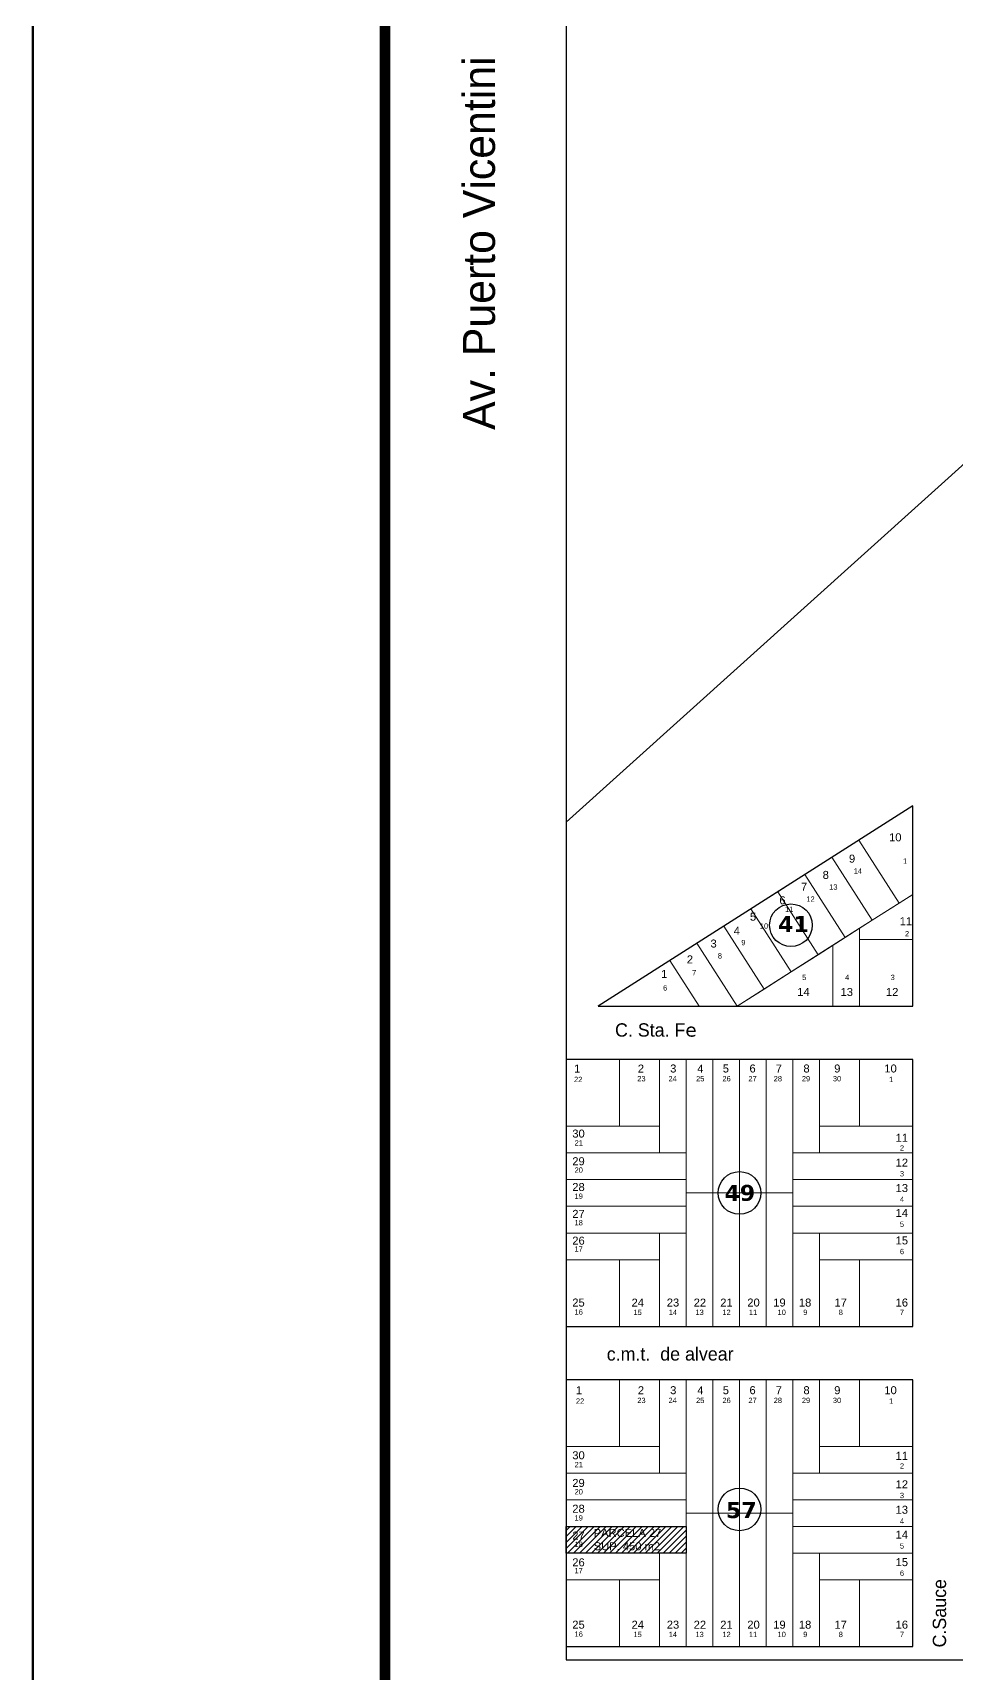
# Model space of a CAD drawing. Header units: millimetres. Extents: x 0 to 6558, y 60 to 10727.
# Drawn here: x 0 to 346, y 8425 to 9040 of the extents above; entities that cross this region are included whole.
import ezdxf

# ---------------------------------------------------------------- set-up
doc = ezdxf.new("R2010")
doc.units = ezdxf.units.MM
doc.linetypes.add('ACAD_ISO03W100', pattern=[30, 12, -18])
for name, color, linetype in [('0 LIMITES', 7, 'Continuous'), ('0 NOMBRE DE CALLES', 255, 'Continuous'), ('0 N° DE MANZANA', 255, 'Continuous'), ('0 SIG - CHACRAS', 253, 'Continuous'), ('0 SIG - MANZANAS', 253, 'Continuous'), ('TERRENO MUNICIPAL', 10, 'Continuous')]:
    doc.layers.add(name, color=color, linetype=linetype)
for name, color, linetype, lineweight in [('0 N° DE PARCELA', 255, 'Continuous', 25), ('0 SIG - PARCELAS', 252, 'Continuous', 18), ('RECUADRO', 7, 'Continuous', 18)]:
    doc.layers.add(name, color=color, linetype=linetype, lineweight=lineweight)
doc.styles.get("Standard").update_dxf_attribs({"font": 'arial.ttf'})
doc.styles.add('STYLE1', font='arial.ttf')

msp = doc.modelspace()

# ---------------------------------------------------------------- hatches: boundary and pattern name
at = {"layer": 'TERRENO MUNICIPAL'}
h = msp.add_hatch(dxfattribs=at)
h.set_pattern_fill('ANSI31', color=256, scale=0.5)
h.set_pattern_definition([(45, (-322.4474, 5693.1154), (-1.122532, 1.122532), [])])
h.paths.add_polyline_path([(199.979, 8480.105), (244.979, 8480.105), (244.979, 8470.105), (199.979, 8470.105)])

# ---------------------------------------------------------------- linework, layer by layer
at = {"layer": '0 LIMITES', "color": 3, "linetype": 'ACAD_ISO03W100'}
msp.add_lwpolyline([(132.405, 4726.868, 4, 4, 0), (131.877, 10456.029, 4, 4, 0)], format="xyseb", dxfattribs=at)
at = {"layer": '0 N° DE MANZANA'}
for centre in [(284.307, 8705.488), (264.979, 8605.105), (264.979, 8486.493)]:
    msp.add_circle(centre, 8, dxfattribs=at)
at = {"layer": '0 SIG - CHACRAS'}
msp.add_lwpolyline([(199.979, 8430.105), (1179.979, 8430.105), (1179.979, 9400.105), (199.979, 9400.105)], close=True, dxfattribs=at)
at = {"layer": '0 SIG - MANZANAS'}
for points in [[(329.979, 8750.275), (211.979, 8675.105), (211.979, 8675.105), (329.979, 8675.105)], [(329.979, 8655.105), (199.979, 8655.105), (199.979, 8555.105), (329.979, 8555.105)], [(329.979, 8535.105), (199.979, 8535.105), (199.979, 8435.105), (329.979, 8435.105)]]:
    msp.add_lwpolyline(points, close=True, dxfattribs=at)
at = {"layer": '0 SIG - PARCELAS'}
for points in [[(199.979, 9100.105), (199.979, 8744.105), (534.394, 9045.214), (657.126, 9088.073), (853.616, 9050.769), (939.482, 9102.023), (943.903, 9291.971), (980.259, 9400.105), (624.429, 9400.105), (442.521, 9143.305), (328.459, 9058.724)], [(329.979, 8750.275), (309.775, 8737.404), (324.819, 8713.789), (329.979, 8717.076)], [(309.775, 8737.404), (299.654, 8730.957), (314.698, 8707.341), (324.819, 8713.789)], [(309.775, 8737.404), (299.654, 8730.957), (314.698, 8707.341), (324.819, 8713.789)], [(299.654, 8730.957), (289.533, 8724.509), (304.577, 8700.894), (314.698, 8707.341)], [(289.533, 8724.509), (279.412, 8718.062), (294.456, 8694.447), (304.577, 8700.894)], [(279.412, 8718.062), (269.291, 8711.615), (284.335, 8687.999), (294.456, 8694.447)], [(309.979, 8704.335), (309.979, 8700.105), (329.979, 8700.105), (329.979, 8717.076)], [(269.291, 8711.615), (259.171, 8705.167), (274.214, 8681.552), (284.335, 8687.999)], [(259.171, 8705.167), (249.05, 8698.72), (264.093, 8675.105), (274.214, 8681.552)], [(309.979, 8704.335), (299.979, 8697.965), (299.979, 8675.105), (309.979, 8675.105)], [(249.05, 8698.72), (238.929, 8692.273), (249.865, 8675.105), (264.093, 8675.105)], [(299.979, 8697.965), (264.093, 8675.105), (299.979, 8675.105)], [(329.979, 8675.105), (309.979, 8675.105), (309.979, 8700.105), (329.979, 8700.105)], [(238.929, 8692.273), (211.979, 8675.105), (249.865, 8675.105)], [(199.979, 8655.105), (219.979, 8655.105), (219.979, 8630.105), (199.979, 8630.105)], [(219.979, 8630.105), (234.979, 8630.105), (234.979, 8655.105), (219.979, 8655.105)], [(234.979, 8655.105), (244.979, 8655.105), (244.979, 8620.105), (234.979, 8620.105)], [(244.979, 8655.105), (254.979, 8655.105), (254.979, 8605.105), (244.979, 8605.105)], [(254.979, 8655.105), (264.979, 8655.105), (264.979, 8605.105), (254.979, 8605.105)], [(264.979, 8655.105), (274.979, 8655.105), (274.979, 8605.105), (264.979, 8605.105)], [(274.979, 8655.105), (284.979, 8655.105), (284.979, 8605.105), (274.979, 8605.105)], [(294.979, 8655.105), (284.979, 8655.105), (284.979, 8620.105), (294.979, 8620.105)], [(309.979, 8630.105), (294.979, 8630.105), (294.979, 8655.105), (309.979, 8655.105)], [(329.979, 8655.105), (309.979, 8655.105), (309.979, 8630.105), (329.979, 8630.105)], [(199.979, 8630.105), (234.979, 8630.105), (234.979, 8620.105), (199.979, 8620.105)], [(329.979, 8630.105), (294.979, 8630.105), (294.979, 8620.105), (329.979, 8620.105)], [(199.979, 8620.105), (244.979, 8620.105), (244.979, 8610.105), (199.979, 8610.105)], [(329.979, 8620.105), (284.979, 8620.105), (284.979, 8610.105), (329.979, 8610.105)], [(199.979, 8610.105), (244.979, 8610.105), (244.979, 8600.105), (199.979, 8600.105)], [(244.979, 8555.105), (254.979, 8555.105), (254.979, 8605.105), (244.979, 8605.105)], [(254.979, 8555.105), (264.979, 8555.105), (264.979, 8605.105), (254.979, 8605.105)], [(264.979, 8555.105), (274.979, 8555.105), (274.979, 8605.105), (264.979, 8605.105)], [(274.979, 8555.105), (284.979, 8555.105), (284.979, 8605.105), (274.979, 8605.105)], [(329.979, 8610.105), (284.979, 8610.105), (284.979, 8600.105), (329.979, 8600.105)], [(199.979, 8600.105), (244.979, 8600.105), (244.979, 8590.105), (199.979, 8590.105)], [(329.979, 8600.105), (284.979, 8600.105), (284.979, 8590.105), (329.979, 8590.105)], [(199.979, 8580.105), (234.979, 8580.105), (234.979, 8590.105), (199.979, 8590.105)], [(234.979, 8555.105), (244.979, 8555.105), (244.979, 8590.105), (234.979, 8590.105)], [(294.979, 8555.105), (284.979, 8555.105), (284.979, 8590.105), (294.979, 8590.105)], [(329.979, 8580.105), (294.979, 8580.105), (294.979, 8590.105), (329.979, 8590.105)], [(199.979, 8555.105), (219.979, 8555.105), (219.979, 8580.105), (199.979, 8580.105)], [(219.979, 8580.105), (234.979, 8580.105), (234.979, 8555.105), (219.979, 8555.105)], [(309.979, 8580.105), (294.979, 8580.105), (294.979, 8555.105), (309.979, 8555.105)], [(329.979, 8555.105), (309.979, 8555.105), (309.979, 8580.105), (329.979, 8580.105)], [(199.979, 8535.105), (219.979, 8535.105), (219.979, 8510.105), (199.979, 8510.105)], [(219.979, 8510.105), (234.979, 8510.105), (234.979, 8535.105), (219.979, 8535.105)], [(234.979, 8535.105), (244.979, 8535.105), (244.979, 8500.105), (234.979, 8500.105)], [(244.979, 8535.105), (254.979, 8535.105), (254.979, 8485.105), (244.979, 8485.105)], [(254.979, 8535.105), (264.979, 8535.105), (264.979, 8485.105), (254.979, 8485.105)], [(264.979, 8535.105), (274.979, 8535.105), (274.979, 8485.105), (264.979, 8485.105)], [(274.979, 8535.105), (284.979, 8535.105), (284.979, 8485.105), (274.979, 8485.105)], [(294.979, 8535.105), (284.979, 8535.105), (284.979, 8500.105), (294.979, 8500.105)], [(309.979, 8510.105), (294.979, 8510.105), (294.979, 8535.105), (309.979, 8535.105)], [(329.979, 8535.105), (309.979, 8535.105), (309.979, 8510.105), (329.979, 8510.105)], [(199.979, 8510.105), (234.979, 8510.105), (234.979, 8500.105), (199.979, 8500.105)], [(329.979, 8510.105), (294.979, 8510.105), (294.979, 8500.105), (329.979, 8500.105)], [(199.979, 8500.105), (244.979, 8500.105), (244.979, 8490.105), (199.979, 8490.105)], [(329.979, 8500.105), (284.979, 8500.105), (284.979, 8490.105), (329.979, 8490.105)], [(199.979, 8490.105), (244.979, 8490.105), (244.979, 8480.105), (199.979, 8480.105)], [(329.979, 8490.105), (284.979, 8490.105), (284.979, 8480.105), (329.979, 8480.105)], [(244.979, 8435.105), (254.979, 8435.105), (254.979, 8485.105), (244.979, 8485.105)], [(254.979, 8435.105), (264.979, 8435.105), (264.979, 8485.105), (254.979, 8485.105)], [(264.979, 8435.105), (274.979, 8435.105), (274.979, 8485.105), (264.979, 8485.105)], [(274.979, 8435.105), (284.979, 8435.105), (284.979, 8485.105), (274.979, 8485.105)], [(199.979, 8480.105), (244.979, 8480.105), (244.979, 8470.105), (199.979, 8470.105)], [(329.979, 8480.105), (284.979, 8480.105), (284.979, 8470.105), (329.979, 8470.105)], [(199.979, 8460.105), (234.979, 8460.105), (234.979, 8470.105), (199.979, 8470.105)], [(234.979, 8435.105), (244.979, 8435.105), (244.979, 8470.105), (234.979, 8470.105)], [(294.979, 8435.105), (284.979, 8435.105), (284.979, 8470.105), (294.979, 8470.105)], [(329.979, 8460.105), (294.979, 8460.105), (294.979, 8470.105), (329.979, 8470.105)], [(199.979, 8435.105), (219.979, 8435.105), (219.979, 8460.105), (199.979, 8460.105)], [(219.979, 8460.105), (234.979, 8460.105), (234.979, 8435.105), (219.979, 8435.105)], [(309.979, 8460.105), (294.979, 8460.105), (294.979, 8435.105), (309.979, 8435.105)], [(329.979, 8435.105), (309.979, 8435.105), (309.979, 8460.105), (329.979, 8460.105)]]:
    msp.add_lwpolyline(points, close=True, dxfattribs=at)
at = {"layer": 'RECUADRO', "color": 7, "lineweight": 60}
msp.add_lwpolyline([(0, 308.868), (4204, 308.868), (4204, 10726.868), (0, 10726.868)], close=True, dxfattribs=at)
at = {"layer": 'TERRENO MUNICIPAL'}
msp.add_lwpolyline([(199.979, 8480.105), (244.979, 8480.105), (244.979, 8470.105), (199.979, 8470.105)], close=True, dxfattribs=at)

# ---------------------------------------------------------------- texts
at = {"layer": '0 NOMBRE DE CALLES', "linetype": 'Continuous', "width": 783.33333, "attachment_point": 4, "rotation": 90}
for s, insert, char_height in [('\\pt24;{\\fBankGothic Lt BT|b0|i0|c0|p34;\\C7;Av. Puerto Vicentini}', (167.388, 8891.198), 12), ('\\pt7;{\\fBankGothic Lt BT|b0|i0|c0|p34;C.Sauce}', (340.009, 8434.715), 5)]:
    msp.add_mtext(s, dxfattribs=dict(at, insert=insert, char_height=char_height))
at = {"layer": '0 NOMBRE DE CALLES', "linetype": 'Continuous', "char_height": 5, "width": 783.33333, "attachment_point": 4}
for s, insert in [('\\pt10;{\\fBankGothic Lt BT|b0|i0|c0|p34;C. Sta. F\\fVerdana|b0|i0|c0|p34;e}', (218.322, 8666.182)), ('\\pt10;{\\fBankGothic Lt BT|b0|i0|c0|p34;c.m.t.  de alvear}', (215.22, 8544.739))]:
    msp.add_mtext(s, dxfattribs=dict(at, insert=insert))
at = {"layer": '0 N° DE MANZANA', "char_height": 6, "attachment_point": 4}
for s, insert in [('{\\fVerdana|b1|i0|c0|p34;41}', (279.506, 8705.935)), ('{\\fVerdana|b1|i0|c0|p34;49}', (259.413, 8605.105)), ('{\\fVerdana|b1|i0|c0|p34;\\C256;57}', (259.963, 8486.168))]:
    msp.add_mtext(s, dxfattribs=dict(at, insert=insert))
at = {"layer": '0 N° DE PARCELA', "style": 'STYLE1'}
for s, p in [('5', (268.919, 8707.208)), ('4', (262.823, 8701.911)), ('11', (325.074, 8705.514)), ('14', (286.661, 8678.992)), ('13', (302.899, 8678.966)), ('12', (319.911, 8678.966))]:
    msp.add_text(s, height=3, dxfattribs=at).set_placement(p)
at = {"layer": '0 N° DE PARCELA', "attachment_point": 4, "style": 'STYLE1'}
for s, insert, char_height in [('10', (321.087, 8738.437), 3), ('9', (306.045, 8730.437), 3), ('{\\fArial|b0|i0|c238|p34;1}', (326.306, 8729.527), 2), ('7', (288.046, 8719.924), 3), ('8', (296.185, 8724.339), 3), ('14', (307.846, 8725.837), 2), ('6', (279.951, 8714.821), 3), ('12', (290.076, 8715.293), 2), ('13', (298.656, 8719.818), 2), ('11', (282.074, 8711.51), 2), ('10', (272.638, 8705.19), 2), ('2', (327.052, 8702.322), 2), ('3', (254.132, 8698.608), 3), ('9', (265.691, 8698.974), 2), ('2', (245.248, 8692.692), 3), ('8', (256.878, 8694.002), 2), ('1', (235.599, 8687.238), 3), ('7', (247.234, 8687.682), 2), ('5', (288.503, 8685.921), 2), ('4', (304.584, 8685.921), 2), ('3', (321.668, 8685.921), 2), ('6', (236.347, 8681.984), 2), ('2', (226.881, 8651.76), 3), ('3', (239.001, 8651.76), 3), ('6', (268.74, 8651.76), 3), ('8', (288.978, 8651.76), 3), ('9', (300.519, 8651.76), 3), ('10', (319.313, 8651.76), 3), ('22', (202.961, 8647.679), 2), ('1', (202.961, 8651.76), 3), ('23', (226.671, 8647.951), 2), ('24', (238.364, 8647.951), 2), ('25', (248.722, 8647.951), 2), ('4', (249.166, 8651.76), 3), ('26', (258.611, 8647.951), 2), ('5', (258.731, 8651.76), 3), ('27', (268.343, 8647.951), 2), ('28', (277.831, 8647.951), 2), ('7', (278.592, 8651.76), 3), ('29', (288.389, 8647.951), 2), ('30', (300.016, 8647.951), 2), ('1', (321.089, 8647.679), 2), ('30', (202.302, 8627.359), 3), ('21', (203.16, 8623.899), 2), ('11', (323.541, 8625.792), 3), ('2', (325.156, 8621.993), 2), ('29', (202.302, 8616.988), 3), ('12', (323.541, 8616.481), 3), ('20', (203.16, 8613.676), 2), ('3', (325.156, 8612.304), 2), ('28', (202.302, 8607.323), 3), ('19', (203.16, 8603.9), 2), ('13', (323.541, 8606.936), 3), ('27', (202.302, 8597.272), 3), ('14', (323.541, 8597.625), 3), ('4', (325.156, 8602.715), 2), ('18', (203.16, 8593.958), 2), ('5', (325.156, 8593.382), 2), ('26', (202.302, 8587.223), 3), ('15', (323.541, 8587.301), 3), ('17', (203.16, 8584.115), 2), ('6', (325.156, 8583.155), 2), ('25', (202.302, 8564.01), 3), ('16', (203.16, 8560.476), 2), ('24', (224.521, 8564.01), 3), ('15', (225.252, 8560.353), 2), ('23', (237.732, 8564.01), 3), ('14', (238.463, 8560.353), 2), ('22', (247.82, 8564.01), 3), ('13', (248.489, 8560.353), 2), ('21', (257.789, 8564.01), 3), ('12', (258.583, 8560.353), 2), ('20', (267.934, 8564.01), 3), ('11', (268.54, 8560.353), 2), ('19', (277.663, 8564.01), 3), ('10', (279.277, 8560.353), 2), ('18', (287.271, 8564.01), 3), ('9', (288.885, 8560.353), 2), ('17', (300.602, 8564.01), 3), ('8', (302.216, 8560.353), 2), ('16', (323.541, 8564.01), 3), ('7', (325.156, 8560.353), 2), ('1', (203.669, 8531.148), 3), ('2', (226.881, 8531.148), 3), ('3', (239.001, 8531.148), 3), ('4', (249.166, 8531.148), 3), ('5', (258.731, 8531.148), 3), ('6', (268.74, 8531.148), 3), ('7', (278.592, 8531.148), 3), ('8', (288.978, 8531.148), 3), ('9', (300.519, 8531.148), 3), ('10', (319.313, 8531.148), 3), ('22', (203.669, 8527.067), 2), ('23', (226.671, 8527.339), 2), ('24', (238.364, 8527.339), 2), ('25', (248.722, 8527.339), 2), ('26', (258.611, 8527.339), 2), ('27', (268.343, 8527.339), 2), ('28', (277.831, 8527.339), 2), ('29', (288.389, 8527.339), 2), ('30', (300.016, 8527.339), 2), ('1', (321.089, 8527.067), 2), ('30', (202.302, 8506.747), 3), ('11', (323.541, 8506.56), 3), ('21', (203.16, 8503.287), 2), ('2', (325.156, 8502.761), 2), ('29', (202.302, 8496.377), 3), ('20', (203.16, 8493.065), 2), ('12', (323.541, 8495.87), 3), ('28', (202.302, 8486.712), 3), ('13', (323.541, 8486.325), 3), ('3', (325.156, 8491.693), 2), ('19', (203.16, 8483.289), 2), ('4', (325.156, 8482.104), 2), ('27', (202.302, 8476.66), 3), ('PARCELA 27\\PSUP: 450 m2', (210.312, 8475.138), 3), ('14', (323.541, 8477.014), 3), ('18', (203.16, 8473.346), 2), ('5', (325.156, 8472.771), 2), ('26', (202.302, 8466.612), 3), ('17', (203.16, 8463.504), 2), ('15', (323.541, 8466.689), 3), ('6', (325.156, 8462.543), 2), ('25', (202.302, 8443.24), 3), ('24', (224.521, 8443.24), 3), ('23', (237.732, 8443.24), 3), ('22', (247.82, 8443.24), 3), ('21', (257.789, 8443.24), 3), ('20', (267.934, 8443.24), 3), ('19', (277.663, 8443.24), 3), ('18', (287.271, 8443.24), 3), ('17', (300.602, 8443.24), 3), ('16', (323.541, 8443.24), 3), ('16', (203.16, 8439.706), 2), ('15', (225.252, 8439.583), 2), ('14', (238.463, 8439.583), 2), ('13', (248.489, 8439.583), 2), ('12', (258.583, 8439.583), 2), ('11', (268.54, 8439.583), 2), ('10', (279.277, 8439.583), 2), ('9', (288.885, 8439.583), 2), ('8', (302.216, 8439.583), 2), ('7', (325.156, 8439.583), 2)]:
    msp.add_mtext(s, dxfattribs=dict(at, insert=insert, char_height=char_height))

doc.saveas('drawing.dxf')
